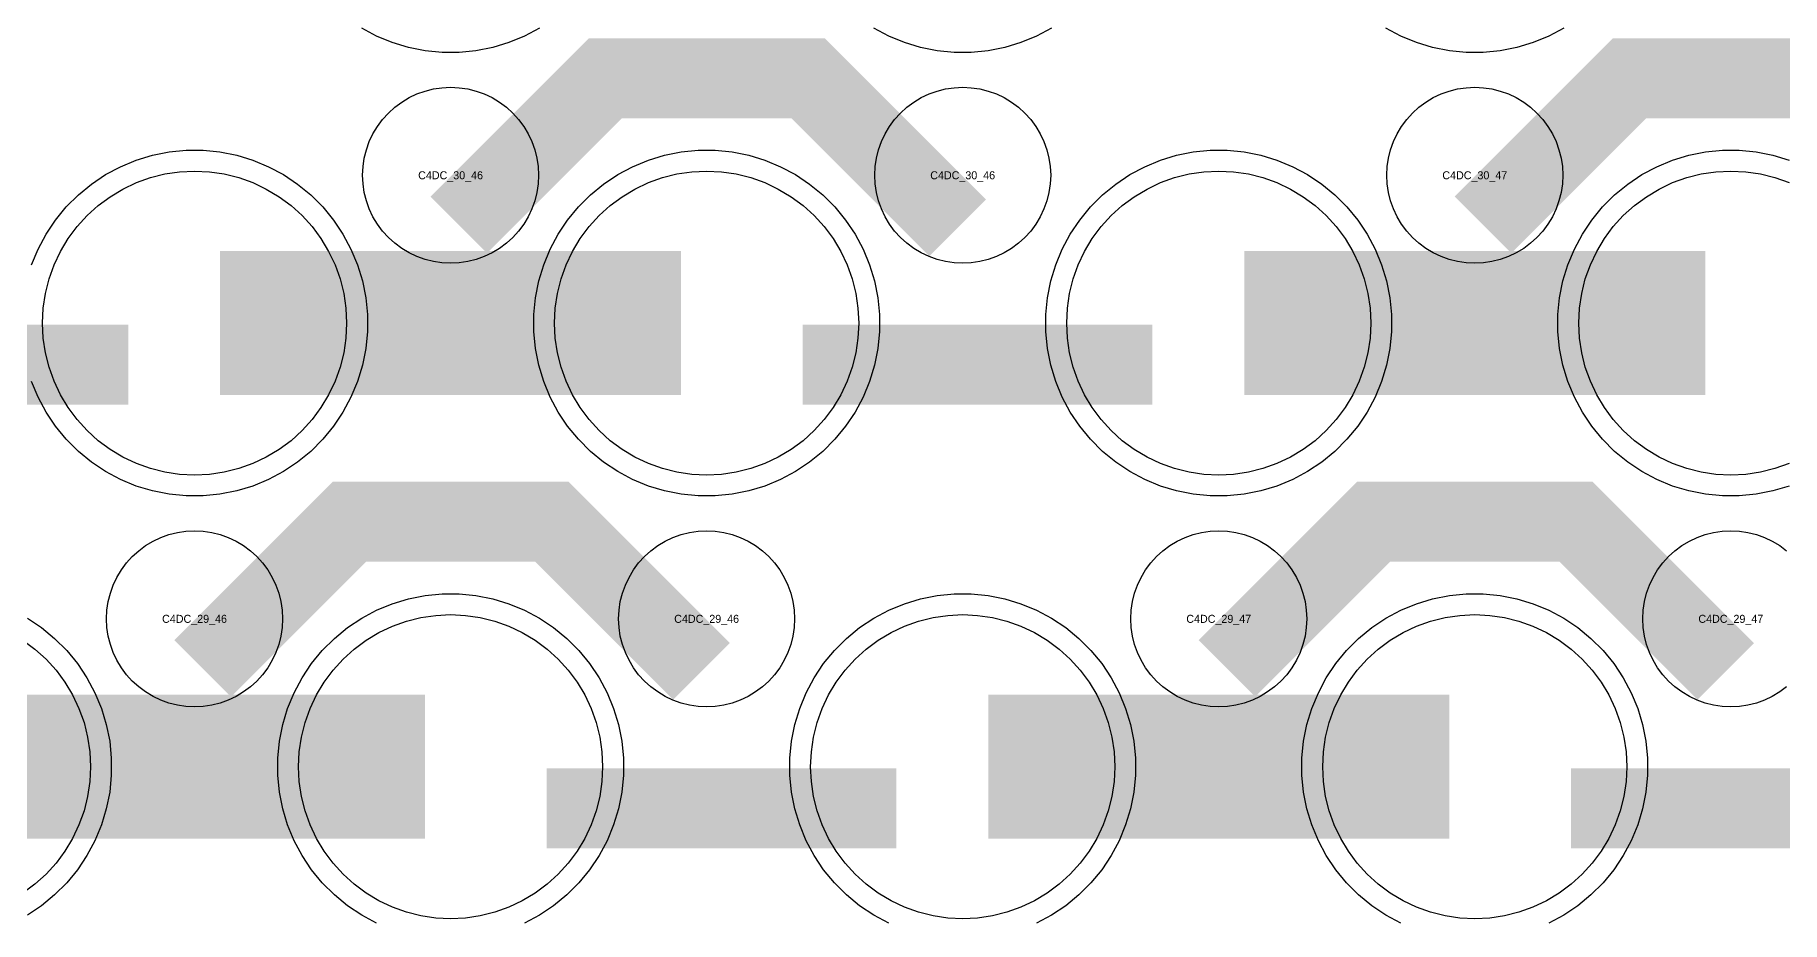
# Model space of a CAD drawing. Extents: x -11880 to 11880, y -14992 to 14992.
# Drawn here: x 2670 to 3216, y -10870 to -10593 of the extents above; entities that cross this region are included whole.
import ezdxf
from ezdxf.enums import TextEntityAlignment as Align

# ---------------------------------------------------------------- set-up
doc = ezdxf.new("R2010")
doc.units = 0
doc.header["$MEASUREMENT"] = 0
for name, color, linetype in [('GDS_775_DT_237', 138, 'CONTINUOUS'), ('RDL1_FS', 34, 'CONTINUOUS'), ('RDL_BS', 160, 'CONTINUOUS')]:
    doc.layers.add(name, color=color, linetype=linetype)

msp = doc.modelspace()

# ---------------------------------------------------------------- linework, layer by layer
at = {"layer": 'RDL1_FS', "color": 241, "true_color": 0xf7abae}
for points in [[(2720, -10730.149), (2715.343, -10729.92), (2710.732, -10729.236), (2706.209, -10728.104), (2701.819, -10726.532), (2697.605, -10724.54), (2693.605, -10722.142), (2689.86, -10719.364), (2686.406, -10716.234), (2683.276, -10712.78), (2680.498, -10709.035), (2678.1, -10705.035), (2676.108, -10700.821), (2674.536, -10696.431), (2673.404, -10691.908), (2672.72, -10687.297), (2672.491, -10682.64), (2672.72, -10677.983), (2673.404, -10673.372), (2674.536, -10668.849), (2676.108, -10664.459), (2678.1, -10660.245), (2680.498, -10656.245), (2683.276, -10652.5), (2686.406, -10649.046), (2689.86, -10645.916), (2693.605, -10643.138), (2697.605, -10640.74), (2701.819, -10638.748), (2706.209, -10637.176), (2710.732, -10636.044), (2715.343, -10635.36), (2720, -10635.131), (2724.657, -10635.36), (2729.268, -10636.044), (2733.791, -10637.176), (2738.181, -10638.748), (2742.395, -10640.74), (2746.395, -10643.138), (2750.14, -10645.916), (2753.594, -10649.046), (2756.724, -10652.5), (2759.502, -10656.245), (2761.9, -10660.245), (2763.892, -10664.459), (2765.464, -10668.849), (2766.596, -10673.372), (2767.28, -10677.983), (2767.509, -10682.64), (2767.28, -10687.297), (2766.596, -10691.908), (2765.464, -10696.431), (2763.892, -10700.821), (2761.9, -10705.035), (2759.502, -10709.035), (2756.724, -10712.78), (2753.594, -10716.234), (2750.14, -10719.364), (2746.395, -10722.142), (2742.395, -10724.54), (2738.181, -10726.532), (2733.791, -10728.104), (2729.268, -10729.236), (2724.657, -10729.92)], [(2880, -10730.149), (2875.343, -10729.92), (2870.732, -10729.236), (2866.209, -10728.104), (2861.819, -10726.532), (2857.605, -10724.54), (2853.605, -10722.142), (2849.86, -10719.364), (2846.406, -10716.234), (2843.276, -10712.78), (2840.498, -10709.035), (2838.1, -10705.035), (2836.108, -10700.821), (2834.536, -10696.431), (2833.404, -10691.908), (2832.72, -10687.297), (2832.491, -10682.64), (2832.72, -10677.983), (2833.404, -10673.372), (2834.536, -10668.849), (2836.108, -10664.459), (2838.1, -10660.245), (2840.498, -10656.245), (2843.276, -10652.5), (2846.406, -10649.046), (2849.86, -10645.916), (2853.605, -10643.138), (2857.605, -10640.74), (2861.819, -10638.748), (2866.209, -10637.176), (2870.732, -10636.044), (2875.343, -10635.36), (2880, -10635.131), (2884.657, -10635.36), (2889.268, -10636.044), (2893.791, -10637.176), (2898.181, -10638.748), (2902.395, -10640.74), (2906.395, -10643.138), (2910.14, -10645.916), (2913.594, -10649.046), (2916.724, -10652.5), (2919.502, -10656.245), (2921.9, -10660.245), (2923.892, -10664.459), (2925.464, -10668.849), (2926.596, -10673.372), (2927.28, -10677.983), (2927.509, -10682.64), (2927.28, -10687.297), (2926.596, -10691.908), (2925.464, -10696.431), (2923.892, -10700.821), (2921.9, -10705.035), (2919.502, -10709.035), (2916.724, -10712.78), (2913.594, -10716.234), (2910.14, -10719.364), (2906.395, -10722.142), (2902.395, -10724.54), (2898.181, -10726.532), (2893.791, -10728.104), (2889.268, -10729.236), (2884.657, -10729.92)], [(3040, -10730.149), (3035.343, -10729.92), (3030.732, -10729.236), (3026.209, -10728.104), (3021.819, -10726.532), (3017.605, -10724.54), (3013.605, -10722.142), (3009.86, -10719.364), (3006.406, -10716.234), (3003.276, -10712.78), (3000.498, -10709.035), (2998.1, -10705.035), (2996.108, -10700.821), (2994.536, -10696.431), (2993.404, -10691.908), (2992.72, -10687.297), (2992.491, -10682.64), (2992.72, -10677.983), (2993.404, -10673.372), (2994.536, -10668.849), (2996.108, -10664.459), (2998.1, -10660.245), (3000.498, -10656.245), (3003.276, -10652.5), (3006.406, -10649.046), (3009.86, -10645.916), (3013.605, -10643.138), (3017.605, -10640.74), (3021.819, -10638.748), (3026.209, -10637.176), (3030.732, -10636.044), (3035.343, -10635.36), (3040, -10635.131), (3044.657, -10635.36), (3049.268, -10636.044), (3053.791, -10637.176), (3058.181, -10638.748), (3062.395, -10640.74), (3066.395, -10643.138), (3070.14, -10645.916), (3073.594, -10649.046), (3076.724, -10652.5), (3079.502, -10656.245), (3081.9, -10660.245), (3083.892, -10664.459), (3085.464, -10668.849), (3086.596, -10673.372), (3087.28, -10677.983), (3087.509, -10682.64), (3087.28, -10687.297), (3086.596, -10691.908), (3085.464, -10696.431), (3083.892, -10700.821), (3081.9, -10705.035), (3079.502, -10709.035), (3076.724, -10712.78), (3073.594, -10716.234), (3070.14, -10719.364), (3066.395, -10722.142), (3062.395, -10724.54), (3058.181, -10726.532), (3053.791, -10728.104), (3049.268, -10729.236), (3044.657, -10729.92)]]:
    msp.add_lwpolyline(points, close=True, dxfattribs=at)
msp.add_lwpolyline([(3218.181, -10726.532), (3213.791, -10728.104), (3209.268, -10729.236), (3204.657, -10729.92), (3200, -10730.149), (3195.343, -10729.92), (3190.732, -10729.236), (3186.209, -10728.104), (3181.819, -10726.532), (3177.605, -10724.54), (3173.605, -10722.142), (3169.86, -10719.364), (3166.406, -10716.234), (3163.276, -10712.78), (3160.498, -10709.035), (3158.1, -10705.035), (3156.108, -10700.821), (3154.536, -10696.431), (3153.404, -10691.908), (3152.72, -10687.297), (3152.491, -10682.64), (3152.72, -10677.983), (3153.404, -10673.372), (3154.536, -10668.849), (3156.108, -10664.459), (3158.1, -10660.245), (3160.498, -10656.245), (3163.276, -10652.5), (3166.406, -10649.046), (3169.86, -10645.916), (3173.605, -10643.138), (3177.605, -10640.74), (3181.819, -10638.748), (3186.209, -10637.176), (3190.732, -10636.044), (3195.343, -10635.36), (3200, -10635.131), (3204.657, -10635.36), (3209.268, -10636.044), (3213.791, -10637.176), (3218.181, -10638.748)], dxfattribs=at)
for points in [[(2728.002, -10682.64, 45, 45, 0), (2800.002, -10682.64, 45, 45, 0)], [(2800.002, -10682.64, 45, 45, 0), (2872.002, -10682.64, 45, 45, 0)], [(3048.002, -10682.64, 45, 45, 0), (3120.002, -10682.64, 45, 45, 0)], [(3120.002, -10682.64, 45, 45, 0), (3192.002, -10682.64, 45, 45, 0)]]:
    msp.add_lwpolyline(points, format="xyseb", dxfattribs=at)
at = {"layer": 'RDL1_FS'}
for points in [[(2800, -10868.714), (2795.343, -10868.485), (2790.732, -10867.801), (2786.209, -10866.669), (2781.819, -10865.097), (2777.605, -10863.105), (2773.605, -10860.707), (2769.86, -10857.929), (2766.406, -10854.799), (2763.276, -10851.345), (2760.498, -10847.6), (2758.1, -10843.6), (2756.108, -10839.386), (2754.536, -10834.996), (2753.404, -10830.473), (2752.72, -10825.862), (2752.491, -10821.205), (2752.72, -10816.548), (2753.404, -10811.937), (2754.536, -10807.414), (2756.108, -10803.024), (2758.1, -10798.81), (2760.498, -10794.81), (2763.276, -10791.065), (2766.406, -10787.611), (2769.86, -10784.481), (2773.605, -10781.703), (2777.605, -10779.305), (2781.819, -10777.313), (2786.209, -10775.741), (2790.732, -10774.609), (2795.343, -10773.925), (2800, -10773.696), (2804.657, -10773.925), (2809.268, -10774.609), (2813.791, -10775.741), (2818.181, -10777.313), (2822.395, -10779.305), (2826.395, -10781.703), (2830.14, -10784.481), (2833.594, -10787.611), (2836.724, -10791.065), (2839.502, -10794.81), (2841.9, -10798.81), (2843.892, -10803.024), (2845.464, -10807.414), (2846.596, -10811.937), (2847.28, -10816.548), (2847.509, -10821.205), (2847.28, -10825.862), (2846.596, -10830.473), (2845.464, -10834.996), (2843.892, -10839.386), (2841.9, -10843.6), (2839.502, -10847.6), (2836.724, -10851.345), (2833.594, -10854.799), (2830.14, -10857.929), (2826.395, -10860.707), (2822.395, -10863.105), (2818.181, -10865.097), (2813.791, -10866.669), (2809.268, -10867.801), (2804.657, -10868.485)], [(2960, -10868.714), (2955.343, -10868.485), (2950.732, -10867.801), (2946.209, -10866.669), (2941.819, -10865.097), (2937.605, -10863.105), (2933.605, -10860.707), (2929.86, -10857.929), (2926.406, -10854.799), (2923.276, -10851.345), (2920.498, -10847.6), (2918.1, -10843.6), (2916.108, -10839.386), (2914.536, -10834.996), (2913.404, -10830.473), (2912.72, -10825.862), (2912.491, -10821.205), (2912.72, -10816.548), (2913.404, -10811.937), (2914.536, -10807.414), (2916.108, -10803.024), (2918.1, -10798.81), (2920.498, -10794.81), (2923.276, -10791.065), (2926.406, -10787.611), (2929.86, -10784.481), (2933.605, -10781.703), (2937.605, -10779.305), (2941.819, -10777.313), (2946.209, -10775.741), (2950.732, -10774.609), (2955.343, -10773.925), (2960, -10773.696), (2964.657, -10773.925), (2969.268, -10774.609), (2973.791, -10775.741), (2978.181, -10777.313), (2982.395, -10779.305), (2986.395, -10781.703), (2990.14, -10784.481), (2993.594, -10787.611), (2996.724, -10791.065), (2999.502, -10794.81), (3001.9, -10798.81), (3003.892, -10803.024), (3005.464, -10807.414), (3006.596, -10811.937), (3007.28, -10816.548), (3007.509, -10821.205), (3007.28, -10825.862), (3006.596, -10830.473), (3005.464, -10834.996), (3003.892, -10839.386), (3001.9, -10843.6), (2999.502, -10847.6), (2996.724, -10851.345), (2993.594, -10854.799), (2990.14, -10857.929), (2986.395, -10860.707), (2982.395, -10863.105), (2978.181, -10865.097), (2973.791, -10866.669), (2969.268, -10867.801), (2964.657, -10868.485)], [(3120, -10868.714), (3115.343, -10868.485), (3110.732, -10867.801), (3106.209, -10866.669), (3101.819, -10865.097), (3097.605, -10863.105), (3093.605, -10860.707), (3089.86, -10857.929), (3086.406, -10854.799), (3083.276, -10851.345), (3080.498, -10847.6), (3078.1, -10843.6), (3076.108, -10839.386), (3074.536, -10834.996), (3073.404, -10830.473), (3072.72, -10825.862), (3072.491, -10821.205), (3072.72, -10816.548), (3073.404, -10811.937), (3074.536, -10807.414), (3076.108, -10803.024), (3078.1, -10798.81), (3080.498, -10794.81), (3083.276, -10791.065), (3086.406, -10787.611), (3089.86, -10784.481), (3093.605, -10781.703), (3097.605, -10779.305), (3101.819, -10777.313), (3106.209, -10775.741), (3110.732, -10774.609), (3115.343, -10773.925), (3120, -10773.696), (3124.657, -10773.925), (3129.268, -10774.609), (3133.791, -10775.741), (3138.181, -10777.313), (3142.395, -10779.305), (3146.395, -10781.703), (3150.14, -10784.481), (3153.594, -10787.611), (3156.724, -10791.065), (3159.502, -10794.81), (3161.9, -10798.81), (3163.892, -10803.024), (3165.464, -10807.414), (3166.596, -10811.937), (3167.28, -10816.548), (3167.509, -10821.205), (3167.28, -10825.862), (3166.596, -10830.473), (3165.464, -10834.996), (3163.892, -10839.386), (3161.9, -10843.6), (3159.502, -10847.6), (3156.724, -10851.345), (3153.594, -10854.799), (3150.14, -10857.929), (3146.395, -10860.707), (3142.395, -10863.105), (3138.181, -10865.097), (3133.791, -10866.669), (3129.268, -10867.801), (3124.657, -10868.485)]]:
    msp.add_lwpolyline(points, close=True, dxfattribs=at)
msp.add_lwpolyline([(2666.395, -10781.703), (2670.14, -10784.481), (2673.594, -10787.611), (2676.724, -10791.065), (2679.502, -10794.81), (2681.9, -10798.81), (2683.892, -10803.024), (2685.464, -10807.414), (2686.596, -10811.937), (2687.28, -10816.548), (2687.509, -10821.205), (2687.28, -10825.862), (2686.596, -10830.473), (2685.464, -10834.996), (2683.892, -10839.386), (2681.9, -10843.6), (2679.502, -10847.6), (2676.724, -10851.345), (2673.594, -10854.799), (2670.14, -10857.929), (2666.395, -10860.707)], dxfattribs=at)
for points in [[(2648.002, -10821.205, 45, 45, 0), (2720.002, -10821.205, 45, 45, 0)], [(2720.002, -10821.205, 45, 45, 0), (2792.002, -10821.205, 45, 45, 0)], [(2968.002, -10821.205, 45, 45, 0), (3040.002, -10821.205, 45, 45, 0)], [(3040.002, -10821.205, 45, 45, 0), (3112.002, -10821.205, 45, 45, 0)]]:
    msp.add_lwpolyline(points, format="xyseb", dxfattribs=at)
at = {"layer": 'RDL_BS'}
for points in [[(2827.777, -10590.463), (2823.115, -10592.955), (2818.205, -10594.986), (2813.165, -10596.517), (2807.938, -10597.563), (2802.644, -10598.08), (2797.356, -10598.08), (2792.062, -10597.563), (2786.835, -10596.517), (2781.795, -10594.986), (2776.885, -10592.955), (2772.223, -10590.463)], [(2987.777, -10590.463), (2983.115, -10592.955), (2978.205, -10594.986), (2973.165, -10596.517), (2967.938, -10597.563), (2962.644, -10598.08), (2957.356, -10598.08), (2952.062, -10597.563), (2946.835, -10596.517), (2941.795, -10594.986), (2936.885, -10592.955), (2932.223, -10590.463)], [(3147.777, -10590.463), (3143.115, -10592.955), (3138.205, -10594.986), (3133.165, -10596.517), (3127.938, -10597.563), (3122.644, -10598.08), (3117.356, -10598.08), (3112.062, -10597.563), (3106.835, -10596.517), (3101.795, -10594.986), (3096.885, -10592.955), (3092.223, -10590.463)], [(3217.443, -10796.271), (3215.28, -10797.874), (3212.956, -10799.267), (3210.519, -10800.419), (3207.984, -10801.326), (3205.365, -10801.983), (3202.693, -10802.379), (3200, -10802.511), (3197.307, -10802.379), (3194.635, -10801.983), (3192.016, -10801.326), (3189.481, -10800.419), (3187.044, -10799.267), (3184.72, -10797.874), (3182.557, -10796.271), (3180.558, -10794.459), (3178.746, -10792.46), (3177.143, -10790.297), (3175.75, -10787.973), (3174.598, -10785.536), (3173.691, -10783.001), (3173.034, -10780.382), (3172.638, -10777.71), (3172.506, -10775.017), (3172.638, -10772.324), (3173.034, -10769.652), (3173.691, -10767.033), (3174.598, -10764.498), (3175.75, -10762.061), (3177.143, -10759.737), (3178.746, -10757.574), (3180.558, -10755.575), (3182.557, -10753.763), (3184.72, -10752.16), (3187.044, -10750.767), (3189.481, -10749.615), (3192.016, -10748.708), (3194.635, -10748.051), (3197.307, -10747.655), (3200, -10747.523), (3202.693, -10747.655), (3205.365, -10748.051), (3207.984, -10748.708), (3210.519, -10749.615), (3212.956, -10750.767), (3215.28, -10752.16), (3217.443, -10753.763)], [(2776.885, -10870.08), (2772.223, -10867.588), (2767.809, -10864.641), (2763.708, -10861.279), (2759.926, -10857.497), (2756.564, -10853.396), (2753.617, -10848.982), (2751.125, -10844.32), (2749.094, -10839.41), (2747.563, -10834.37), (2746.517, -10829.143), (2746, -10823.849), (2746, -10818.561), (2746.517, -10813.267), (2747.563, -10808.04), (2749.094, -10803), (2751.125, -10798.09), (2753.617, -10793.428), (2756.564, -10789.014), (2759.926, -10784.913), (2763.708, -10781.131), (2767.809, -10777.769), (2772.223, -10774.822), (2776.885, -10772.33), (2781.795, -10770.299), (2786.835, -10768.768), (2792.062, -10767.722), (2797.356, -10767.205), (2802.644, -10767.205), (2807.938, -10767.722), (2813.165, -10768.768), (2818.205, -10770.299), (2823.115, -10772.33), (2827.777, -10774.822), (2832.191, -10777.769), (2836.292, -10781.131), (2840.074, -10784.913), (2843.436, -10789.014), (2846.383, -10793.428), (2848.875, -10798.09), (2850.906, -10803), (2852.437, -10808.04), (2853.483, -10813.267), (2854, -10818.561), (2854, -10823.849), (2853.483, -10829.143), (2852.437, -10834.37), (2850.906, -10839.41), (2848.875, -10844.32), (2846.383, -10848.982), (2843.436, -10853.396), (2840.074, -10857.497), (2836.292, -10861.279), (2832.191, -10864.641), (2827.777, -10867.588), (2823.115, -10870.08)], [(2936.885, -10870.08), (2932.223, -10867.588), (2927.809, -10864.641), (2923.708, -10861.279), (2919.926, -10857.497), (2916.564, -10853.396), (2913.617, -10848.982), (2911.125, -10844.32), (2909.094, -10839.41), (2907.563, -10834.37), (2906.517, -10829.143), (2906, -10823.849), (2906, -10818.561), (2906.517, -10813.267), (2907.563, -10808.04), (2909.094, -10803), (2911.125, -10798.09), (2913.617, -10793.428), (2916.564, -10789.014), (2919.926, -10784.913), (2923.708, -10781.131), (2927.809, -10777.769), (2932.223, -10774.822), (2936.885, -10772.33), (2941.795, -10770.299), (2946.835, -10768.768), (2952.062, -10767.722), (2957.356, -10767.205), (2962.644, -10767.205), (2967.938, -10767.722), (2973.165, -10768.768), (2978.205, -10770.299), (2983.115, -10772.33), (2987.777, -10774.822), (2992.191, -10777.769), (2996.292, -10781.131), (3000.074, -10784.913), (3003.436, -10789.014), (3006.383, -10793.428), (3008.875, -10798.09), (3010.906, -10803), (3012.437, -10808.04), (3013.483, -10813.267), (3014, -10818.561), (3014, -10823.849), (3013.483, -10829.143), (3012.437, -10834.37), (3010.906, -10839.41), (3008.875, -10844.32), (3006.383, -10848.982), (3003.436, -10853.396), (3000.074, -10857.497), (2996.292, -10861.279), (2992.191, -10864.641), (2987.777, -10867.588), (2983.115, -10870.08)], [(3096.885, -10870.08), (3092.223, -10867.588), (3087.809, -10864.641), (3083.708, -10861.279), (3079.926, -10857.497), (3076.564, -10853.396), (3073.617, -10848.982), (3071.125, -10844.32), (3069.094, -10839.41), (3067.563, -10834.37), (3066.517, -10829.143), (3066, -10823.849), (3066, -10818.561), (3066.517, -10813.267), (3067.563, -10808.04), (3069.094, -10803), (3071.125, -10798.09), (3073.617, -10793.428), (3076.564, -10789.014), (3079.926, -10784.913), (3083.708, -10781.131), (3087.809, -10777.769), (3092.223, -10774.822), (3096.885, -10772.33), (3101.795, -10770.299), (3106.835, -10768.768), (3112.062, -10767.722), (3117.356, -10767.205), (3122.644, -10767.205), (3127.938, -10767.722), (3133.165, -10768.768), (3138.205, -10770.299), (3143.115, -10772.33), (3147.777, -10774.822), (3152.191, -10777.769), (3156.292, -10781.131), (3160.074, -10784.913), (3163.436, -10789.014), (3166.383, -10793.428), (3168.875, -10798.09), (3170.906, -10803), (3172.437, -10808.04), (3173.483, -10813.267), (3174, -10818.561), (3174, -10823.849), (3173.483, -10829.143), (3172.437, -10834.37), (3170.906, -10839.41), (3168.875, -10844.32), (3166.383, -10848.982), (3163.436, -10853.396), (3160.074, -10857.497), (3156.292, -10861.279), (3152.191, -10864.641), (3147.777, -10867.588), (3143.115, -10870.08)], [(2667.777, -10774.822), (2672.191, -10777.769), (2676.292, -10781.131), (2680.074, -10784.913), (2683.436, -10789.014), (2686.383, -10793.428), (2688.875, -10798.09), (2690.906, -10803), (2692.437, -10808.04), (2693.483, -10813.267), (2694, -10818.561), (2694, -10823.849), (2693.483, -10829.143), (2692.437, -10834.37), (2690.906, -10839.41), (2688.875, -10844.32), (2686.383, -10848.982), (2683.436, -10853.396), (2680.074, -10857.497), (2676.292, -10861.279), (2672.191, -10864.641), (2667.777, -10867.588)]]:
    msp.add_lwpolyline(points, dxfattribs=at)
for points in [[(2802.562, -10651.954, 25, 25, 0), (2848.377, -10606.139, 25, 25, 0), (2881.93, -10606.139, 25, 25, 0)], [(2958.401, -10652.853, 25, 25, 0), (2911.687, -10606.139, 25, 25, 0), (2881.929, -10606.139, 25, 25, 0)], [(3122.562, -10651.954, 25, 25, 0), (3168.377, -10606.139, 25, 25, 0), (3201.93, -10606.139, 25, 25, 0)], [(3278.401, -10652.853, 25, 25, 0), (3231.687, -10606.139, 25, 25, 0), (3201.929, -10606.139, 25, 25, 0)], [(2722.562, -10790.519, 25, 25, 0), (2768.377, -10744.704, 25, 25, 0), (2801.93, -10744.704, 25, 25, 0)], [(2878.401, -10791.418, 25, 25, 0), (2831.687, -10744.704, 25, 25, 0), (2801.929, -10744.704, 25, 25, 0)], [(3042.562, -10790.519, 25, 25, 0), (3088.377, -10744.704, 25, 25, 0), (3121.93, -10744.704, 25, 25, 0)], [(3198.401, -10791.418, 25, 25, 0), (3151.687, -10744.704, 25, 25, 0), (3121.929, -10744.704, 25, 25, 0)], [(2830.016, -10834.218, 25, 25, 0), (2939.281, -10834.218, 25, 25, 0)], [(3150.016, -10834.218, 25, 25, 0), (3259.281, -10834.218, 25, 25, 0)]]:
    msp.add_lwpolyline(points, format="xyseb", dxfattribs=at)
for points in [[(2800, -10663.946), (2797.307, -10663.814), (2794.635, -10663.418), (2792.016, -10662.761), (2789.481, -10661.854), (2787.044, -10660.702), (2784.72, -10659.309), (2782.557, -10657.706), (2780.558, -10655.894), (2778.746, -10653.895), (2777.143, -10651.732), (2775.75, -10649.408), (2774.598, -10646.971), (2773.691, -10644.436), (2773.034, -10641.817), (2772.638, -10639.145), (2772.506, -10636.452), (2772.638, -10633.759), (2773.034, -10631.087), (2773.691, -10628.468), (2774.598, -10625.933), (2775.75, -10623.496), (2777.143, -10621.172), (2778.746, -10619.009), (2780.558, -10617.01), (2782.557, -10615.198), (2784.72, -10613.595), (2787.044, -10612.202), (2789.481, -10611.05), (2792.016, -10610.143), (2794.635, -10609.486), (2797.307, -10609.09), (2800, -10608.958), (2802.693, -10609.09), (2805.365, -10609.486), (2807.984, -10610.143), (2810.519, -10611.05), (2812.956, -10612.202), (2815.28, -10613.595), (2817.443, -10615.198), (2819.442, -10617.01), (2821.254, -10619.009), (2822.857, -10621.172), (2824.25, -10623.496), (2825.402, -10625.933), (2826.309, -10628.468), (2826.966, -10631.087), (2827.362, -10633.759), (2827.494, -10636.452), (2827.362, -10639.145), (2826.966, -10641.817), (2826.309, -10644.436), (2825.402, -10646.971), (2824.25, -10649.408), (2822.857, -10651.732), (2821.254, -10653.895), (2819.442, -10655.894), (2817.443, -10657.706), (2815.28, -10659.309), (2812.956, -10660.702), (2810.519, -10661.854), (2807.984, -10662.761), (2805.365, -10663.418), (2802.693, -10663.814)], [(2960, -10663.946), (2957.307, -10663.814), (2954.635, -10663.418), (2952.016, -10662.761), (2949.481, -10661.854), (2947.044, -10660.702), (2944.72, -10659.309), (2942.557, -10657.706), (2940.558, -10655.894), (2938.746, -10653.895), (2937.143, -10651.732), (2935.75, -10649.408), (2934.598, -10646.971), (2933.691, -10644.436), (2933.034, -10641.817), (2932.638, -10639.145), (2932.506, -10636.452), (2932.638, -10633.759), (2933.034, -10631.087), (2933.691, -10628.468), (2934.598, -10625.933), (2935.75, -10623.496), (2937.143, -10621.172), (2938.746, -10619.009), (2940.558, -10617.01), (2942.557, -10615.198), (2944.72, -10613.595), (2947.044, -10612.202), (2949.481, -10611.05), (2952.016, -10610.143), (2954.635, -10609.486), (2957.307, -10609.09), (2960, -10608.958), (2962.693, -10609.09), (2965.365, -10609.486), (2967.984, -10610.143), (2970.519, -10611.05), (2972.956, -10612.202), (2975.28, -10613.595), (2977.443, -10615.198), (2979.442, -10617.01), (2981.254, -10619.009), (2982.857, -10621.172), (2984.25, -10623.496), (2985.402, -10625.933), (2986.309, -10628.468), (2986.966, -10631.087), (2987.362, -10633.759), (2987.494, -10636.452), (2987.362, -10639.145), (2986.966, -10641.817), (2986.309, -10644.436), (2985.402, -10646.971), (2984.25, -10649.408), (2982.857, -10651.732), (2981.254, -10653.895), (2979.442, -10655.894), (2977.443, -10657.706), (2975.28, -10659.309), (2972.956, -10660.702), (2970.519, -10661.854), (2967.984, -10662.761), (2965.365, -10663.418), (2962.693, -10663.814)], [(3120, -10663.946), (3117.307, -10663.814), (3114.635, -10663.418), (3112.016, -10662.761), (3109.481, -10661.854), (3107.044, -10660.702), (3104.72, -10659.309), (3102.557, -10657.706), (3100.558, -10655.894), (3098.746, -10653.895), (3097.143, -10651.732), (3095.75, -10649.408), (3094.598, -10646.971), (3093.691, -10644.436), (3093.034, -10641.817), (3092.638, -10639.145), (3092.506, -10636.452), (3092.638, -10633.759), (3093.034, -10631.087), (3093.691, -10628.468), (3094.598, -10625.933), (3095.75, -10623.496), (3097.143, -10621.172), (3098.746, -10619.009), (3100.558, -10617.01), (3102.557, -10615.198), (3104.72, -10613.595), (3107.044, -10612.202), (3109.481, -10611.05), (3112.016, -10610.143), (3114.635, -10609.486), (3117.307, -10609.09), (3120, -10608.958), (3122.693, -10609.09), (3125.365, -10609.486), (3127.984, -10610.143), (3130.519, -10611.05), (3132.956, -10612.202), (3135.28, -10613.595), (3137.443, -10615.198), (3139.442, -10617.01), (3141.254, -10619.009), (3142.857, -10621.172), (3144.25, -10623.496), (3145.402, -10625.933), (3146.309, -10628.468), (3146.966, -10631.087), (3147.362, -10633.759), (3147.494, -10636.452), (3147.362, -10639.145), (3146.966, -10641.817), (3146.309, -10644.436), (3145.402, -10646.971), (3144.25, -10649.408), (3142.857, -10651.732), (3141.254, -10653.895), (3139.442, -10655.894), (3137.443, -10657.706), (3135.28, -10659.309), (3132.956, -10660.702), (3130.519, -10661.854), (3127.984, -10662.761), (3125.365, -10663.418), (3122.693, -10663.814)], [(2720, -10802.511), (2717.307, -10802.379), (2714.635, -10801.983), (2712.016, -10801.326), (2709.481, -10800.419), (2707.044, -10799.267), (2704.72, -10797.874), (2702.557, -10796.271), (2700.558, -10794.459), (2698.746, -10792.46), (2697.143, -10790.297), (2695.75, -10787.973), (2694.598, -10785.536), (2693.691, -10783.001), (2693.034, -10780.382), (2692.638, -10777.71), (2692.506, -10775.017), (2692.638, -10772.324), (2693.034, -10769.652), (2693.691, -10767.033), (2694.598, -10764.498), (2695.75, -10762.061), (2697.143, -10759.737), (2698.746, -10757.574), (2700.558, -10755.575), (2702.557, -10753.763), (2704.72, -10752.16), (2707.044, -10750.767), (2709.481, -10749.615), (2712.016, -10748.708), (2714.635, -10748.051), (2717.307, -10747.655), (2720, -10747.523), (2722.693, -10747.655), (2725.365, -10748.051), (2727.984, -10748.708), (2730.519, -10749.615), (2732.956, -10750.767), (2735.28, -10752.16), (2737.443, -10753.763), (2739.442, -10755.575), (2741.254, -10757.574), (2742.857, -10759.737), (2744.25, -10762.061), (2745.402, -10764.498), (2746.309, -10767.033), (2746.966, -10769.652), (2747.362, -10772.324), (2747.494, -10775.017), (2747.362, -10777.71), (2746.966, -10780.382), (2746.309, -10783.001), (2745.402, -10785.536), (2744.25, -10787.973), (2742.857, -10790.297), (2741.254, -10792.46), (2739.442, -10794.459), (2737.443, -10796.271), (2735.28, -10797.874), (2732.956, -10799.267), (2730.519, -10800.419), (2727.984, -10801.326), (2725.365, -10801.983), (2722.693, -10802.379)], [(2880, -10802.511), (2877.307, -10802.379), (2874.635, -10801.983), (2872.016, -10801.326), (2869.481, -10800.419), (2867.044, -10799.267), (2864.72, -10797.874), (2862.557, -10796.271), (2860.558, -10794.459), (2858.746, -10792.46), (2857.143, -10790.297), (2855.75, -10787.973), (2854.598, -10785.536), (2853.691, -10783.001), (2853.034, -10780.382), (2852.638, -10777.71), (2852.506, -10775.017), (2852.638, -10772.324), (2853.034, -10769.652), (2853.691, -10767.033), (2854.598, -10764.498), (2855.75, -10762.061), (2857.143, -10759.737), (2858.746, -10757.574), (2860.558, -10755.575), (2862.557, -10753.763), (2864.72, -10752.16), (2867.044, -10750.767), (2869.481, -10749.615), (2872.016, -10748.708), (2874.635, -10748.051), (2877.307, -10747.655), (2880, -10747.523), (2882.693, -10747.655), (2885.365, -10748.051), (2887.984, -10748.708), (2890.519, -10749.615), (2892.956, -10750.767), (2895.28, -10752.16), (2897.443, -10753.763), (2899.442, -10755.575), (2901.254, -10757.574), (2902.857, -10759.737), (2904.25, -10762.061), (2905.402, -10764.498), (2906.309, -10767.033), (2906.966, -10769.652), (2907.362, -10772.324), (2907.494, -10775.017), (2907.362, -10777.71), (2906.966, -10780.382), (2906.309, -10783.001), (2905.402, -10785.536), (2904.25, -10787.973), (2902.857, -10790.297), (2901.254, -10792.46), (2899.442, -10794.459), (2897.443, -10796.271), (2895.28, -10797.874), (2892.956, -10799.267), (2890.519, -10800.419), (2887.984, -10801.326), (2885.365, -10801.983), (2882.693, -10802.379)], [(3040, -10802.511), (3037.307, -10802.379), (3034.635, -10801.983), (3032.016, -10801.326), (3029.481, -10800.419), (3027.044, -10799.267), (3024.72, -10797.874), (3022.557, -10796.271), (3020.558, -10794.459), (3018.746, -10792.46), (3017.143, -10790.297), (3015.75, -10787.973), (3014.598, -10785.536), (3013.691, -10783.001), (3013.034, -10780.382), (3012.638, -10777.71), (3012.506, -10775.017), (3012.638, -10772.324), (3013.034, -10769.652), (3013.691, -10767.033), (3014.598, -10764.498), (3015.75, -10762.061), (3017.143, -10759.737), (3018.746, -10757.574), (3020.558, -10755.575), (3022.557, -10753.763), (3024.72, -10752.16), (3027.044, -10750.767), (3029.481, -10749.615), (3032.016, -10748.708), (3034.635, -10748.051), (3037.307, -10747.655), (3040, -10747.523), (3042.693, -10747.655), (3045.365, -10748.051), (3047.984, -10748.708), (3050.519, -10749.615), (3052.956, -10750.767), (3055.28, -10752.16), (3057.443, -10753.763), (3059.442, -10755.575), (3061.254, -10757.574), (3062.857, -10759.737), (3064.25, -10762.061), (3065.402, -10764.498), (3066.309, -10767.033), (3066.966, -10769.652), (3067.362, -10772.324), (3067.494, -10775.017), (3067.362, -10777.71), (3066.966, -10780.382), (3066.309, -10783.001), (3065.402, -10785.536), (3064.25, -10787.973), (3062.857, -10790.297), (3061.254, -10792.46), (3059.442, -10794.459), (3057.443, -10796.271), (3055.28, -10797.874), (3052.956, -10799.267), (3050.519, -10800.419), (3047.984, -10801.326), (3045.365, -10801.983), (3042.693, -10802.379)]]:
    msp.add_lwpolyline(points, close=True, dxfattribs=at)
at = {"layer": 'RDL_BS', "color": 241, "true_color": 0xf7abae}
for points in [[(2669.094, -10664.435), (2671.125, -10659.525), (2673.617, -10654.863), (2676.564, -10650.449), (2679.926, -10646.348), (2683.708, -10642.566), (2687.809, -10639.204), (2692.223, -10636.257), (2696.885, -10633.765), (2701.795, -10631.734), (2706.835, -10630.203), (2712.062, -10629.157), (2717.356, -10628.64), (2722.644, -10628.64), (2727.938, -10629.157), (2733.165, -10630.203), (2738.205, -10631.734), (2743.115, -10633.765), (2747.777, -10636.257), (2752.191, -10639.204), (2756.292, -10642.566), (2760.074, -10646.348), (2763.436, -10650.449), (2766.383, -10654.863), (2768.875, -10659.525), (2770.906, -10664.435), (2772.437, -10669.475), (2773.483, -10674.702), (2774, -10679.996), (2774, -10685.284), (2773.483, -10690.578), (2772.437, -10695.805), (2770.906, -10700.845), (2768.875, -10705.755), (2766.383, -10710.417), (2763.436, -10714.831), (2760.074, -10718.932), (2756.292, -10722.714), (2752.191, -10726.076), (2747.777, -10729.023), (2743.115, -10731.515), (2738.205, -10733.546), (2733.165, -10735.077), (2727.938, -10736.123), (2722.644, -10736.64), (2717.356, -10736.64), (2712.062, -10736.123), (2706.835, -10735.077), (2701.795, -10733.546), (2696.885, -10731.515), (2692.223, -10729.023), (2687.809, -10726.076), (2683.708, -10722.714), (2679.926, -10718.932), (2676.564, -10714.831), (2673.617, -10710.417), (2671.125, -10705.755), (2669.094, -10700.845)], [(3218.205, -10733.546), (3213.165, -10735.077), (3207.938, -10736.123), (3202.644, -10736.64), (3197.356, -10736.64), (3192.062, -10736.123), (3186.835, -10735.077), (3181.795, -10733.546), (3176.885, -10731.515), (3172.223, -10729.023), (3167.809, -10726.076), (3163.708, -10722.714), (3159.926, -10718.932), (3156.564, -10714.831), (3153.617, -10710.417), (3151.125, -10705.755), (3149.094, -10700.845), (3147.563, -10695.805), (3146.517, -10690.578), (3146, -10685.284), (3146, -10679.996), (3146.517, -10674.702), (3147.563, -10669.475), (3149.094, -10664.435), (3151.125, -10659.525), (3153.617, -10654.863), (3156.564, -10650.449), (3159.926, -10646.348), (3163.708, -10642.566), (3167.809, -10639.204), (3172.223, -10636.257), (3176.885, -10633.765), (3181.795, -10631.734), (3186.835, -10630.203), (3192.062, -10629.157), (3197.356, -10628.64), (3202.644, -10628.64), (3207.938, -10629.157), (3213.165, -10630.203), (3218.205, -10631.734)]]:
    msp.add_lwpolyline(points, dxfattribs=at)
for points in [[(2877.356, -10736.64), (2872.062, -10736.123), (2866.835, -10735.077), (2861.795, -10733.546), (2856.885, -10731.515), (2852.223, -10729.023), (2847.809, -10726.076), (2843.708, -10722.714), (2839.926, -10718.932), (2836.564, -10714.831), (2833.617, -10710.417), (2831.125, -10705.755), (2829.094, -10700.845), (2827.563, -10695.805), (2826.517, -10690.578), (2826, -10685.284), (2826, -10679.996), (2826.517, -10674.702), (2827.563, -10669.475), (2829.094, -10664.435), (2831.125, -10659.525), (2833.617, -10654.863), (2836.564, -10650.449), (2839.926, -10646.348), (2843.708, -10642.566), (2847.809, -10639.204), (2852.223, -10636.257), (2856.885, -10633.765), (2861.795, -10631.734), (2866.835, -10630.203), (2872.062, -10629.157), (2877.356, -10628.64), (2882.644, -10628.64), (2887.938, -10629.157), (2893.165, -10630.203), (2898.205, -10631.734), (2903.115, -10633.765), (2907.777, -10636.257), (2912.191, -10639.204), (2916.292, -10642.566), (2920.074, -10646.348), (2923.436, -10650.449), (2926.383, -10654.863), (2928.875, -10659.525), (2930.906, -10664.435), (2932.437, -10669.475), (2933.483, -10674.702), (2934, -10679.996), (2934, -10685.284), (2933.483, -10690.578), (2932.437, -10695.805), (2930.906, -10700.845), (2928.875, -10705.755), (2926.383, -10710.417), (2923.436, -10714.831), (2920.074, -10718.932), (2916.292, -10722.714), (2912.191, -10726.076), (2907.777, -10729.023), (2903.115, -10731.515), (2898.205, -10733.546), (2893.165, -10735.077), (2887.938, -10736.123), (2882.644, -10736.64)], [(3037.356, -10736.64), (3032.062, -10736.123), (3026.835, -10735.077), (3021.795, -10733.546), (3016.885, -10731.515), (3012.223, -10729.023), (3007.809, -10726.076), (3003.708, -10722.714), (2999.926, -10718.932), (2996.564, -10714.831), (2993.617, -10710.417), (2991.125, -10705.755), (2989.094, -10700.845), (2987.563, -10695.805), (2986.517, -10690.578), (2986, -10685.284), (2986, -10679.996), (2986.517, -10674.702), (2987.563, -10669.475), (2989.094, -10664.435), (2991.125, -10659.525), (2993.617, -10654.863), (2996.564, -10650.449), (2999.926, -10646.348), (3003.708, -10642.566), (3007.809, -10639.204), (3012.223, -10636.257), (3016.885, -10633.765), (3021.795, -10631.734), (3026.835, -10630.203), (3032.062, -10629.157), (3037.356, -10628.64), (3042.644, -10628.64), (3047.938, -10629.157), (3053.165, -10630.203), (3058.205, -10631.734), (3063.115, -10633.765), (3067.777, -10636.257), (3072.191, -10639.204), (3076.292, -10642.566), (3080.074, -10646.348), (3083.436, -10650.449), (3086.383, -10654.863), (3088.875, -10659.525), (3090.906, -10664.435), (3092.437, -10669.475), (3093.483, -10674.702), (3094, -10679.996), (3094, -10685.284), (3093.483, -10690.578), (3092.437, -10695.805), (3090.906, -10700.845), (3088.875, -10705.755), (3086.383, -10710.417), (3083.436, -10714.831), (3080.074, -10718.932), (3076.292, -10722.714), (3072.191, -10726.076), (3067.777, -10729.023), (3063.115, -10731.515), (3058.205, -10733.546), (3053.165, -10735.077), (3047.938, -10736.123), (3042.644, -10736.64)]]:
    msp.add_lwpolyline(points, close=True, dxfattribs=at)
for points in [[(2590.016, -10695.653, 25, 25, 0), (2699.281, -10695.653, 25, 25, 0)], [(2910.016, -10695.653, 25, 25, 0), (3019.281, -10695.653, 25, 25, 0)]]:
    msp.add_lwpolyline(points, format="xyseb", dxfattribs=at)

# ---------------------------------------------------------------- texts
at = {"layer": 'GDS_775_DT_237'}
for s, p in [('C4DC_30_46', (2800, -10636.452)), ('C4DC_30_46', (2800, -10636.452)), ('C4DC_30_46', (2960, -10636.452)), ('C4DC_30_46', (2960, -10636.452)), ('C4DC_30_47', (3120, -10636.452)), ('C4DC_30_47', (3120, -10636.452)), ('C4DC_29_46', (2720, -10775.017)), ('C4DC_29_46', (2720, -10775.017)), ('C4DC_29_46', (2880, -10775.017)), ('C4DC_29_46', (2880, -10775.017)), ('C4DC_29_47', (3040, -10775.017)), ('C4DC_29_47', (3040, -10775.017)), ('C4DC_29_47', (3200, -10775.017)), ('C4DC_29_47', (3200, -10775.017))]:
    msp.add_text(s, height=2.5, dxfattribs=at).set_placement(p, align=Align.MIDDLE_CENTER)

doc.saveas('drawing.dxf')
